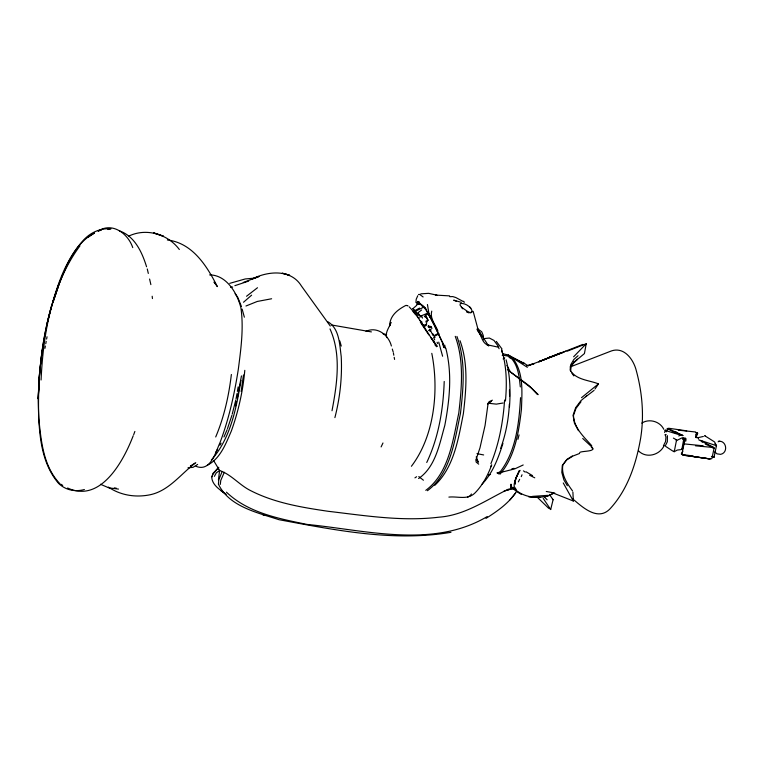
<?xml version="1.0" encoding="UTF-8"?>
<svg xmlns="http://www.w3.org/2000/svg" width="764" height="764" viewBox="0 0 764 764"><rect width="100%" height="100%" fill="white"/><g stroke="black" fill="none" stroke-linecap="round" stroke-linejoin="round"><path stroke-width="1.15" d="M41.075 379.994C43.214 333.543 51.694 283.979 79.972 245.817M418.93 304.273L418.939 303.671M553.04 492.99L573.344 501.022L572.895 492.092M685.852 441.048L685.919 438.488M684.162 443.158L681.899 454.303L683.045 455.124L710.243 458.944L682.863 455.115M504.536 400.823C503.027 422.244 499.054 443.731 490.899 463.662M509.349 404.261C508.623 419.302 505.778 434.277 500.63 448.439M509.464 407.002C510.619 391.235 510.161 375.172 506.102 359.825M520.542 397.681C519.014 423.934 515.91 452.985 498.52 473.928M444.209 381.465C443.263 409.17 438.698 437.266 426.742 462.478M416.752 305.046L416.877 302.601L417.545 302.019C425.653 306.307 428.948 315.532 433.169 323.096M94.048 233.23C74.528 243.678 66.22 266.197 58.522 285.621C44.751 321.711 39.441 360.379 38.2 398.818C38.897 427.544 38.926 460.339 58.618 483.45C65.637 490.163 75.159 492.111 84.384 489.523M39.547 373.558L38.2 398.818L39.394 374.732L42.201 350.046M711.418 456.423L714.015 457.187L716.479 445.698L714.961 443.827M504.612 401.186L505.472 400.651C507 383.681 506.742 366.223 501.604 349.836L502.359 352.825M415.95 302.544L416.199 299.287L417.774 295.725M511.364 488.597L510.715 487.824L511.001 484.166L511.546 486.993L513.694 489.399M431.755 311.129C429.674 318.655 435.528 324.604 437.963 331.194M218.475 483.765L218.819 479.697L222.162 471.483C232.733 476.163 240.402 485.675 250.869 490.746C274.849 502.97 301.828 507.42 328.195 511.297C364.839 515.576 401.969 521.669 438.908 517.19C464.741 515.337 485.98 500.076 508.452 489.122M698.372 438.756L698.487 437.562L703.348 436.454M244.795 370.349C242.942 391.082 238.339 411.548 231.291 431.135C225.8 443.76 220.414 458.543 207.416 465.238M231.368 374.494C228.837 395.838 224.091 417.125 215.706 436.96M220.309 484.395L220.758 480.461L224.291 472.305M241.004 380.357C236.296 408.129 230.68 438.326 211.361 460.004M570.574 371.314L571.1 366.863L574.175 361.716M241.157 391.502L243.477 374.99M424.45 306.947L424.297 307.959L424.412 307.357M241.453 375.907L237.327 398.054M514.946 483.211L515.729 478.703L519.062 470.729M44.942 348.346L45.362 346.035M45.773 343.714L46.193 341.393M46.614 339.073L47.024 336.762M235.98 399.247L236.983 393.632M237.384 391.378L238.187 386.89M425.109 315.952L424.985 316.592C425.176 315.026 428.06 319.753 428.126 320.546L425.558 315.542L427.305 319.018M419.283 303.432L419.169 301.895L419.598 304.378L419.379 302.888L422.521 306.345L422.74 305.266M681.813 449.643L683.541 440.245L684.105 438.345L685.136 437.829M218.428 480.012L219.602 470.49L213.538 460.425M549.44 494.404L553.088 499.771L550.682 509.531L549.392 508.089M696.73 435.108L697.427 432.577L695.679 434.496L695.994 437.533L698.487 437.562M711.274 458.839L711.905 458.515L714.082 448.21L713.738 447.351L698.793 439.854L716.479 445.698M664.632 432.481L665.32 429.931L666.466 431.803M680.648 449.652L677.276 450.072L674.24 451.705L676.426 440.656L681.641 438.039L683.14 437.915L685.604 439.405M666.8 430.944L667.306 428.623L667.956 428.442L682.873 435.547L680.819 435.365L675.643 431.689M235.56 405.923L236.573 401.425M332.015 410.736C337.029 384.101 341.527 354.477 330 328.921M334.899 417.612C339.999 397.7 342.301 377.024 341.212 356.482C339.579 344.583 339.522 328.701 327.937 321.787M46.556 325.712C54.234 295.362 62.228 262.749 84.279 239.304C91.327 232.113 100.867 227.949 110.99 228.866M232.246 414.05L235.694 400.393M517.944 439.329L519.052 434.917M51.685 305.352C41.151 341.89 37.531 380.205 38.744 418.128C41.113 440.895 43.195 466.183 59.802 483.612M682.682 439.501L683.14 437.915M211.905 476.765L212.984 473.403L218.762 467.281L212.879 474.301L211.762 477.672C212.497 485.226 219.841 489.695 225.437 493.821M54.683 297.081L58.723 284.714M58.522 285.621L52.831 302.773L59.793 281.859M502.932 443.435C498.29 457.922 492.923 472.945 482.122 484.07M227.5 428.566L231.96 415.196M520.093 470.366C517.171 475.198 513.981 480.594 514.115 486.401L516.197 489.552M133.671 434.706L134.865 431.45M521.268 476.64L522.022 474.788M685.002 438.765L682.491 449.318L681.689 449.003M223.967 436.979L227.128 429.683M133.194 435.786C123.672 460.625 100.848 503.552 67.604 488.005M415.033 311.683L416.323 314.93M515.729 478.703L518.154 473.413M381.112 446.911L382.974 442.986M696.386 436.139L697.78 433.198L695.66 432.491M516.75 476.411L514.907 481.817L515.461 484.061L514.707 482.638M426.513 317.977L425.252 315.494M518.374 481.883L519.635 479.314M684.859 441.239L683.551 443.655L684.133 443.894L703.176 445.794M578.033 355.728L573.821 359.491L570.632 364.934L570.135 370.11C576.027 380.061 589.034 380.1 598.46 383.872L594.984 389.029M214.388 476.344L216.288 472.868L219.602 470.49L222.162 471.483M487.785 404.099L489.132 401.654L492.408 400.183M682.844 451.266L681.307 453.959L681.899 454.303M215.868 452.183L217.616 449.184M219.946 445.192L221.121 443.196M490.517 466.804L491.71 464.875C487.948 475.084 482.781 484.997 475.122 492.828C467.73 500.372 457.875 496.123 448.888 497.097M471.398 493.974L470.357 495.578L467.578 497.183M664.155 445.565C659.79 455.124 646.315 458.792 638.561 450.922M426.618 310.642L428.317 313.994L427.544 314.606M567.356 351.134L586.227 343.743L573.611 356.807M580.993 401.778L575.97 408.425L573.458 415.53C574.003 428.05 584.002 436.932 591.718 445.689M485.971 518.393C496.963 511.441 507.917 503.848 515.509 493.066M510.018 499.828L516.063 492.388M598.46 383.872L581.528 397.672M418.023 301.408L418.233 304.215M499.923 474.291C515.222 456.557 518.727 431.861 521.44 409.37C521.974 392.543 523.846 373.099 513.188 358.822L509.569 356.941M411.404 466.279C434.563 435.881 439.09 390.022 431.794 353.34M704.666 435.671L714.569 441.936L716.517 445.813M510.715 487.824L511.546 486.993L516.015 491.147L521.44 494.489M571.94 364.724L577.422 359.185L573.583 362.623L584.422 353.579L586.227 343.743M424.373 316.688L425.281 316.344M471.846 311.788L470.777 312.82L468.399 312.371M678.852 436.024L679.97 434.955L682.873 435.547L679.826 434.191M243.515 302.238L251.614 295.171M414.279 310.862L412.923 308.646L416.552 305.457M246.533 296.26L257.497 287.741M419.799 315.933L421.031 316.984L417.832 312.887L421.632 309.955M586.599 395.943L580.917 400.68L575.693 407.642L573.076 415.234L574.423 423.103L578.453 430.676M718.122 441.85L718.934 441.181C726.698 440.752 728.331 452.794 720.624 454.351L717.033 453.864L714.732 451.887M665.339 435.136L666.132 434.496M491.405 401.281L488.015 403.994L485.073 425.433L479.964 447.914L476.182 459.193L478.34 462.23L476.201 456.882M449.805 296.69L452.765 296.575L455.831 297.549L463.557 301.675M444.333 346.866L443.722 347.343L441.974 341.479L433.198 322.513M663.429 445.784L665.568 441.525L665.96 437.046L665.11 434.477M585.759 396.745L594.077 390.385M665.224 446.033L667.325 441.764L667.44 435.69M87.908 237.375L94.411 233.077M195.765 462.707C181.001 473.661 169.102 490.822 150.021 494.786C135.62 497.717 120.636 495.397 108.364 487.088M414.928 477.853L416.6 476.736M552.974 493.257L549.899 495.282L545.486 496.705M591.336 447.179C597.429 451.868 581.299 450.789 579.714 452.508M426.503 325.158L423.59 327.049L424.001 327.336M641.808 423.103C649.152 418.3 659.981 421.356 663.792 429.282M194.906 463.185L190.379 466.059L192.222 465.381M197.647 464.416L193.072 467.32L187.973 467.845M503.113 358.927L504.775 357.867M418.586 478.541C435.623 466.909 439.481 444.065 444.791 425.481C449.585 400.145 452.393 373.5 445.794 348.231M425.777 490.345C449.127 473.145 453.033 439.615 458.772 413.143C461.714 387.759 464.206 360.818 455.248 336.341M434.754 485.341C454.083 467.262 458.41 438.565 463.366 413.687C466.164 389.554 468.533 363.951 460.014 340.677M427.41 490.727C450.808 473.499 454.723 439.911 460.472 413.381C463.414 387.95 465.916 360.961 456.939 336.447M572.379 455.965L567.003 459.326L562.896 464.789C561.015 474.606 567.041 483.383 572.522 490.908M553.423 493.372C540.922 500.191 522.719 498.271 513.045 487.356M423.504 307.271L415.616 311.158L412.923 308.646M487.231 516.559C432.892 548.915 365.736 530.13 307.109 524.438C278.889 518.641 248.052 512.854 226.45 492.159M415.196 310.423L419.589 308.102M426.713 324.098L423.075 325.598M434.745 335.215L436.989 334.097M665.95 446.568L672.731 451.037L674.154 451.285M98.375 230.976C112.48 221.808 128.151 233.736 132.745 247.603M523.206 464.97L514.831 468.857L497.574 473.241M427.897 313.049L420.687 316.095M713.318 457.206L714.034 456.872M439.061 333.763L434 336.58L435.012 337.564M245.96 306.011L257.248 301.465L271.621 298.762M243.258 282.489L259.025 276.472L252.196 278.956C267.916 271.039 290.95 268.766 301.465 286.07L330.268 326.027M561.33 352.481L538.782 361.725L582.989 344.373M565.923 351.144L538.782 361.725L563.651 352.261M425.653 315.054L428.317 313.994M579.618 453.453L573.019 456.003L566.496 460.071L562.294 465.505L561.807 472.419L563.918 479.954L567.356 485.723M442.719 343.666L443.225 343.475M546.69 358.755L529.003 365.393L534.208 363.597L526.749 365.65M128.849 236.076C146.363 227.653 167.937 234.147 179.339 249.503M418.72 302.095L417.631 302.487L417.65 304.635M570.192 366.93L610.006 351.478C623.586 345.576 633.557 359.214 636.355 370.884C642.257 392.686 644.243 415.645 640.671 438.02C636.278 463.567 627.655 490.03 609.624 509.254C597.381 521.296 582.254 506.904 572.78 498.959M557.166 354.534L548.848 357.533L552.133 356.597M503.839 491.3L510.734 488.922L507.516 489.858L513.265 488.922M248.663 281.095L234.873 285.669M229.716 283.349L245.244 278.956L255.653 278.048M503.084 403.01L496.323 404.127L488.129 403.22M365.985 331.347C377.187 326.047 388.666 335.033 391.388 345.996M98.098 231.053L101.402 230.145M496.934 472.906L502.636 471.378M511.746 468.934L514.029 468.322M665.091 430.361L679.97 434.955M450.97 532.307C393.746 542.029 335.348 530.14 279.032 519.711C257.439 512.634 228.751 506.551 218.351 483.956M488.521 474.816L490.545 474.482M230.613 287.312L232.648 287.016M502.234 355.422C509.999 355.145 516.97 360.417 523.884 363.311L508.251 354.993L502.769 353.732M107.839 229.496L109.987 229.276M484.386 338.548L489.38 338.041L493.955 340.419L497.889 345.767L499.083 348.747M420.763 293.853L428.652 293.338L437.027 295.238L435.575 295.076L449.604 295.888M532.451 496.38L547.778 495.359M673.38 438.087L676.742 440.007M209.613 274.897C226.507 274.935 237.27 293.156 240.908 307.816C243.85 328.157 240.937 348.833 238.349 369.069C234.452 393.957 228.99 418.729 220.108 442.356C215.582 452.116 210.702 472.219 195.976 466.327M540.444 497.488L528.869 496.934M418.481 294.474L419.656 294.436L423.113 296.957M406.763 305.447L405.77 305.447C397.557 309.754 389.774 315.733 389.659 325.865L390.958 322.389C389.478 327.422 384.922 332.092 386.718 337.621M546.279 491.481L554.76 493.038M118.496 489.084L108.908 487.881L100.466 484.261M712.85 448.105L714.082 448.21M695.479 445.813L712.592 447.408M678.241 430.151L695.622 431.994M683.608 454.714L693.292 456.012M693.989 456.614L710.119 458.973M686.712 430.839L668.853 428.279L667.306 428.623L676.302 433.322M406.916 305.676L408.005 305.858M331.624 324.996L371.409 331.901M383.117 333.925L386.622 334.536M167.354 239.963C192.499 242.933 207.006 266.034 217.358 286.624L214.082 282.155M476.975 453.644L483.65 454.943M114.361 487.843L116.481 488.282M486.792 344.679L497.851 347.076M461.37 302.343L453.692 300.166L456.347 301.264M696.539 437.428L697.427 437.686L695.918 436.445L695.994 437.533M263.083 514.984L264.258 515.337M673.647 451.524L674.24 451.705M718.934 441.181L719.726 441.449M466.432 311.846L468.886 312.848M488.836 345.328C481.31 343.704 481.912 334.231 476.956 329.551M705.287 444.104L713.92 447.914M419.035 317.7L419.551 317.958M529.586 475.246L534.762 477.815M704.981 435.948L705.516 436.225M428.537 330.306L430.399 331.242M509.034 357.39L511.746 358.803C518.374 366.519 519.243 377.225 520.313 386.918M119.413 230.852C134.817 236.21 142.075 252.34 146.573 266.76M417.545 317.289L418.29 317.671M477.911 328.969L481.721 331.777L483.278 335.491L483.488 339.77M526.033 471.789L532.546 475.619M508.251 354.993L527.361 367.322M60.776 484.204L62.715 485.379M420.114 320.555L422.062 322.198M415.998 312.514L418.156 315.809M220.939 490.669L226.211 494.365M523.025 362.346L528.239 366.051M510.495 372.058L519.329 378.457M523.445 470.853L525.145 472.095M521.086 379.765L528.984 385.639L538.257 394.635M427.496 321.835L426.427 320.746L425.94 321.31L426.56 323.439M418.796 476.574L423.428 480.222M478.703 464.149L476.173 462.105L475.848 459.813M461.37 307.195L468.724 312.209L471.178 312.543L472.314 311.588C471.121 306.708 465.276 302.945 460.377 303.489L460.023 305.037L462.621 308.78M429.865 327.422L428.317 325.731M507.401 369.566L531.534 388.217L537.484 394.587M582.722 438.469L592.071 447.16L593.084 449.003M414.795 311.502L416.008 312.189L415.616 311.158M424.822 307.472L425.472 308.093M409.16 306.803C419.77 317.948 426.847 331.996 435.547 344.583L430.906 337.44L437.38 346.35M537.207 497.154L548.695 508.327M419.044 302.611L424.163 307.634L422.559 305.829M544.35 496.934L547.148 499.809M429.712 329.886L430.342 330.554M435.06 345.032L436.636 346.741M713.586 456.71L714.015 457.187M413.047 311.616L415.263 314.138M469.698 306.861L470.92 308.255M428.05 326.572L428.824 327.489M214.197 282.088L215.591 283.826M431.192 329.828L429.769 329.074L432.959 335.329M504.861 399.868L505.472 400.651M463.567 301.293L464.359 302.296M496.333 341.422L502.015 348.995M235.092 293.691L237.7 297.215L241.443 306.479M552.697 499.255L553.088 499.771M506.876 365.44L510.447 372.001M571.883 373.147L573.85 375.898M428.805 334.861L420.353 322.188M488.702 346.016L477.309 328.615L480.604 334.718L478.016 329.341L473.155 311.349M425.386 308.14L426.608 309.955M543.242 498.453L550.682 509.531M477.557 330.478L481.11 335.931M419.245 315.179L418.032 313.001M420.658 321.472L424.287 327.145M715.858 445.488L716.317 446.243M430.457 326.295L431.326 327.785M563.249 482.953L573.344 501.022M427.84 311.769L430.304 316.124M676.111 440.035L676.426 440.656M422.196 323.678L422.979 325.454M437.065 342.253L437.724 343.599M432.825 333.687L433.57 335.386M428.929 325.827L429.683 327.536M421.566 316.009L422.521 318.082M441.974 341.479L429.043 314.205L427.439 304.511M430.781 317.184L432.711 321.443M434.687 339.913L433.713 337.497M431.125 326.543L431.966 328.434M438.746 342.119L442.604 356.234M218.265 467.95L218.666 469.239M442.576 342.052L444.199 347.763M392.314 349.062L393.231 352.118M242.14 309.114L244.365 317.184M339.818 340.964L341.269 346.073M701.744 440.522L702.202 442.232M444.658 344.994L445.469 348.374M147.28 268.966L148.311 273.436M149.591 279.032L150.871 284.619M393.422 353.159L393.813 355.241M394.195 357.323L394.587 359.405M152.179 296.241L152.437 298.571M509.445 390.032L509.588 396.43M288.133 274.782L282.317 273.197L289.613 275.288L288.133 274.782M163.238 236.124L153.631 232.867L163.238 236.124M430.638 318.015L428.27 314.119L430.638 318.015"/></g></svg>
